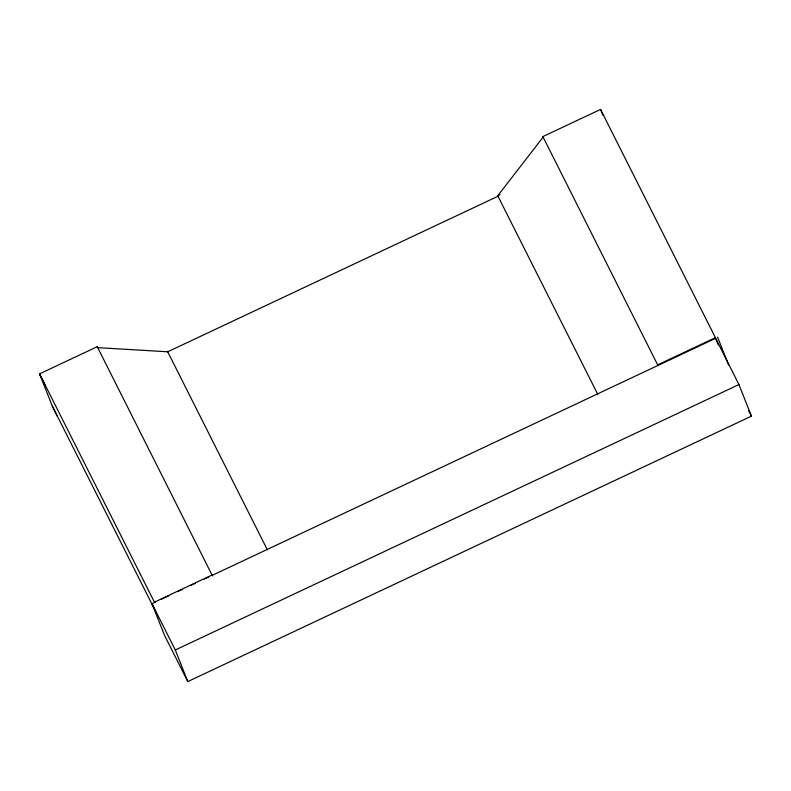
<?xml version="1.0" encoding="UTF-8"?>
<svg xmlns="http://www.w3.org/2000/svg" width="791" height="791" viewBox="0 0 791 791"><rect width="100%" height="100%" fill="white"/><g stroke="black" fill="none" stroke-linecap="round" stroke-linejoin="round"><path stroke-width="1.19" d="M57.229 416.096L52.315 406.129L39.55 373.876L97.244 346.705L97.609 347.635L167.712 351.787L498.063 196.217L497.806 195.674L543.091 137.179L542.863 136.586L600.557 109.425L715.42 337.688L718.307 344.995M500.021 194.635L497.717 195.713L597.719 394.234M715.42 337.688L657.726 364.859L657.954 365.452L542.863 136.586M212.206 575.364L715.657 338.281L738.942 384.564L751.45 416.145L187.803 681.575L164.508 635.302L152.001 603.711L155.352 602.129M160.919 599.509L168.73 595.831M177.649 591.638L182.108 589.532M191.026 585.33L195.486 583.234M204.404 579.032L208.864 576.936M187.803 681.575L175.295 649.994L738.942 384.564M748.682 410.638L751.45 416.145M167.435 351.253L267.358 549.814M97.244 346.705L212.472 575.897L212.107 574.978L154.413 602.149L39.55 373.876M152.001 603.711L175.295 649.994M52.315 406.129L155.53 611.235M39.916 374.805L44.83 384.762M717.585 337.134L728.659 365.096M600.557 109.425L602.811 115.12"/></g></svg>
